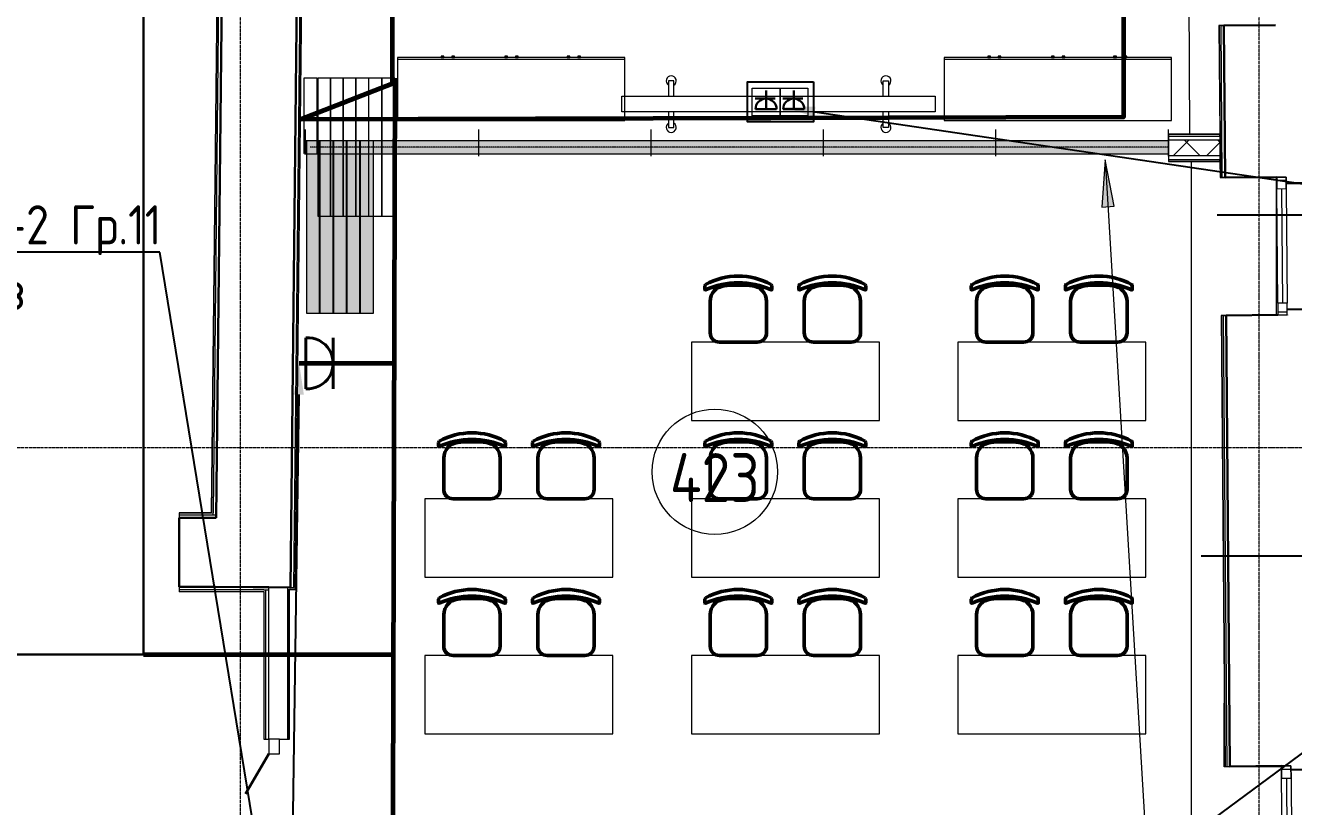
# Model space of a CAD drawing. Header units: millimetres. Extents: x -32 to 417638015, y -35 to 175284279.
# Drawn here: x 1343083 to 1351176, y 62507 to 67493 of the extents above; entities that cross this region are included whole.
import ezdxf
from ezdxf import colors
from ezdxf.entities.mleader import LeaderData, LeaderLine
from ezdxf.math import Vec2, Vec3

# ---------------------------------------------------------------- set-up
doc = ezdxf.new("R2010")
doc.units = ezdxf.units.MM
for name, pattern in [('ADSK_Линия сетки', [25, 20, -2.5, 0, -2.5]), ('ADSK_Осевая', [14, 10, -2, 0, -2]), ('ADSK_Штриховая_ш3 п1_5', [4.5, 3, -1.5])]:
    doc.linetypes.add(name, pattern=pattern)
for name, color, linetype, lineweight in [('_ Окна', 7, 'Continuous', 9), ('_ЭМ_В полу', 26, 'Кабель в трубе', 60), ('_ЭМ_гофра', 5, 'Continuous', 60), ('Аннотация', 7, 'Continuous', 18), ('Двери', 7, 'Continuous', 9), ('Окна', 7, 'Continuous', 9), ('Оси', 253, 'Continuous', 9), ('Перекрытие', 7, 'Continuous', 18), ('Стены внутренние', 7, 'Continuous', 18), ('Стены наружные', 7, 'Continuous', 18), ('Стены несущие', 7, 'Continuous', 30), ('Стены отделка', 7, 'Continuous', 30), ('Стены перегородки', 7, 'Continuous', 30), ('Стены штриховка', 7, 'Continuous', 9), ('ТХ', 5, 'Continuous', 0), ('ТХ_Задание ЭОМ_СС', 6, 'Continuous', 0), ('Узлы', 7, 'Continuous', 18), ('ШТРИХОВКА', 252, 'Continuous', 15), ('Электро', 250, 'Continuous', 25), ('ЭМ', 5, 'Continuous', 40), ('ЭМ_Лоток 1_2', 162, 'Continuous', 30), ('ЭОМ_Кабель для СУП', 150, 'Continuous', 9)]:
    doc.layers.add(name, color=color, linetype=linetype, lineweight=lineweight)
doc.layers.add('_ЭМ_Надписи', color=7, linetype='Continuous')
doc.layers.add('ВНУТРЯНКА', color=1, linetype='Continuous')
doc.layers.add('PDF _ЭОМ _розетки', color=7, linetype='Continuous', true_color=0xeb0000)
doc.layers.add('Линии', color=7, linetype='Continuous', lineweight=9, true_color=0x00a600)
doc.styles.add('GOST Common', font='GOST_Common.ttf', dxfattribs={"width": 0.9, "height": 350})
doc.styles.add('ЭОМ', font='isocpeur.ttf', dxfattribs={"width": 0.85, "height": 250})
doc.linetypes.add('Cable in the tray', pattern='A,5,[130,ltypeshp.shx,S=1,R=0,X=0,Y=0],1.5,[130,ltypeshp.shx,S=1.5,R=90,X=0,Y=-1],1,[130,ltypeshp.shx,S=1,R=0,X=0.5,Y=0],5', length=12.5)
doc.linetypes.add('Кабель в трубе', pattern='A,8,[133,ltypeshp.shx,S=1,R=0,X=10,Y=1.3],-3,[130,ltypeshp.shx,S=1.5,R=-45,X=-1.5,Y=0],8', length=19)

# ---------------------------------------------------------------- blocks, each defined once
blk = doc.blocks.new('_ЭМ_ТХ2_4 Этаж')
at = {"color": 8, "linetype": 'Continuous'}
for p, q in [((57716.9, 15511.8), (56266.9, 15511.8)), ((61204.6, 15511.8), (59754.6, 15511.8))]:
    blk.add_line(p, q, dxfattribs=at)
at = {"color": 8, "linetype": 'ByBlock', "lineweight": -2}
for p, q in [((58227.4, 14067.1), (58227.4, 14045.4)), ((58227.4, 14067.1), (58227.4, 14045.4)), ((58654.4, 14067.1), (58654.4, 14045.4)), ((58654.4, 14067.1), (58654.4, 14045.4)), ((58827.4, 14067.1), (58827.4, 14045.4)), ((58827.4, 14067.1), (58827.4, 14045.4)), ((59254.4, 14067.1), (59254.4, 14045.4)), ((59254.4, 14067.1), (59254.4, 14045.4)), ((59927.4, 14067.1), (59927.4, 14045.4)), ((59927.4, 14067.1), (59927.4, 14045.4)), ((60354.4, 14067.1), (60354.4, 14045.4)), ((60354.4, 14067.1), (60354.4, 14045.4)), ((60527.4, 14067.1), (60527.4, 14045.4)), ((60527.4, 14067.1), (60527.4, 14045.4)), ((60954.4, 14067.1), (60954.4, 14045.4)), ((60954.4, 14067.1), (60954.4, 14045.4)), ((58260.9, 13768.1), (58260.9, 13968.4)), ((58260.9, 13768.1), (58260.9, 13968.4)), ((58620.9, 13768.1), (58620.9, 13968.4)), ((58620.9, 13768.1), (58620.9, 13968.4)), ((58860.9, 13768.1), (58860.9, 13968.4)), ((58860.9, 13768.1), (58860.9, 13968.4)), ((59220.9, 13768.1), (59220.9, 13968.4)), ((59220.9, 13768.1), (59220.9, 13968.4)), ((59960.9, 13768.1), (59960.9, 13968.4)), ((59960.9, 13768.1), (59960.9, 13968.4)), ((60320.9, 13768.1), (60320.9, 13968.4)), ((60320.9, 13768.1), (60320.9, 13968.4)), ((60560.9, 13768.1), (60560.9, 13968.4)), ((60560.9, 13768.1), (60560.9, 13968.4)), ((60920.9, 13768.1), (60920.9, 13968.4)), ((60920.9, 13768.1), (60920.9, 13968.4)), ((58561, 13708.1), (58320.9, 13708.1)), ((58561, 13708.1), (58320.9, 13708.1)), ((59161, 13708.1), (58920.9, 13708.1)), ((59161, 13708.1), (58920.9, 13708.1)), ((60261, 13708.1), (60020.9, 13708.1)), ((60261, 13708.1), (60020.9, 13708.1)), ((60861, 13708.1), (60620.9, 13708.1)), ((60861, 13708.1), (60620.9, 13708.1)), ((56527.4, 13067.1), (56527.4, 13045.4)), ((56527.4, 13067.1), (56527.4, 13045.4)), ((56954.4, 13067.1), (56954.4, 13045.4)), ((56954.4, 13067.1), (56954.4, 13045.4)), ((57127.4, 13067.1), (57127.4, 13045.4)), ((57127.4, 13067.1), (57127.4, 13045.4)), ((57554.4, 13067.1), (57554.4, 13045.4)), ((57554.4, 13067.1), (57554.4, 13045.4)), ((58227.4, 13067.1), (58227.4, 13045.4)), ((58227.4, 13067.1), (58227.4, 13045.4)), ((58654.4, 13067.1), (58654.4, 13045.4)), ((58654.4, 13067.1), (58654.4, 13045.4)), ((58827.4, 13067.1), (58827.4, 13045.4)), ((58827.4, 13067.1), (58827.4, 13045.4)), ((59254.4, 13067.1), (59254.4, 13045.4)), ((59254.4, 13067.1), (59254.4, 13045.4)), ((59927.4, 13067.1), (59927.4, 13045.4)), ((59927.4, 13067.1), (59927.4, 13045.4)), ((60354.4, 13067.1), (60354.4, 13045.4)), ((60354.4, 13067.1), (60354.4, 13045.4)), ((60527.4, 13067.1), (60527.4, 13045.4)), ((60527.4, 13067.1), (60527.4, 13045.4)), ((60954.4, 13067.1), (60954.4, 13045.4)), ((60954.4, 13067.1), (60954.4, 13045.4)), ((56560.9, 12768.1), (56560.9, 12968.4)), ((56560.9, 12768.1), (56560.9, 12968.4)), ((56920.9, 12768.1), (56920.9, 12968.4)), ((56920.9, 12768.1), (56920.9, 12968.4)), ((57160.9, 12768.1), (57160.9, 12968.4)), ((57160.9, 12768.1), (57160.9, 12968.4)), ((57520.9, 12768.1), (57520.9, 12968.4)), ((57520.9, 12768.1), (57520.9, 12968.4)), ((58260.9, 12768.1), (58260.9, 12968.4)), ((58260.9, 12768.1), (58260.9, 12968.4)), ((58620.9, 12768.1), (58620.9, 12968.4)), ((58620.9, 12768.1), (58620.9, 12968.4)), ((58860.9, 12768.1), (58860.9, 12968.4)), ((58860.9, 12768.1), (58860.9, 12968.4)), ((59220.9, 12768.1), (59220.9, 12968.4)), ((59220.9, 12768.1), (59220.9, 12968.4)), ((59960.9, 12768.1), (59960.9, 12968.4)), ((59960.9, 12768.1), (59960.9, 12968.4)), ((60320.9, 12768.1), (60320.9, 12968.4)), ((60320.9, 12768.1), (60320.9, 12968.4)), ((60560.9, 12768.1), (60560.9, 12968.4)), ((60560.9, 12768.1), (60560.9, 12968.4)), ((60920.9, 12768.1), (60920.9, 12968.4)), ((60920.9, 12768.1), (60920.9, 12968.4)), ((56861, 12708.1), (56620.9, 12708.1)), ((56861, 12708.1), (56620.9, 12708.1)), ((57461, 12708.1), (57220.9, 12708.1)), ((57461, 12708.1), (57220.9, 12708.1)), ((58561, 12708.1), (58320.9, 12708.1)), ((58561, 12708.1), (58320.9, 12708.1)), ((59161, 12708.1), (58920.9, 12708.1)), ((59161, 12708.1), (58920.9, 12708.1)), ((60261, 12708.1), (60020.9, 12708.1)), ((60261, 12708.1), (60020.9, 12708.1)), ((60861, 12708.1), (60620.9, 12708.1)), ((60861, 12708.1), (60620.9, 12708.1)), ((56527.4, 12067.1), (56527.4, 12045.4)), ((56527.4, 12067.1), (56527.4, 12045.4)), ((56954.4, 12067.1), (56954.4, 12045.4)), ((56954.4, 12067.1), (56954.4, 12045.4)), ((57127.4, 12067.1), (57127.4, 12045.4)), ((57127.4, 12067.1), (57127.4, 12045.4)), ((57554.4, 12067.1), (57554.4, 12045.4)), ((57554.4, 12067.1), (57554.4, 12045.4)), ((58227.4, 12067.1), (58227.4, 12045.4)), ((58227.4, 12067.1), (58227.4, 12045.4)), ((58654.4, 12067.1), (58654.4, 12045.4)), ((58654.4, 12067.1), (58654.4, 12045.4)), ((58827.4, 12067.1), (58827.4, 12045.4)), ((58827.4, 12067.1), (58827.4, 12045.4)), ((59254.4, 12067.1), (59254.4, 12045.4)), ((59254.4, 12067.1), (59254.4, 12045.4)), ((59927.4, 12067.1), (59927.4, 12045.4)), ((59927.4, 12067.1), (59927.4, 12045.4)), ((60354.4, 12067.1), (60354.4, 12045.4)), ((60354.4, 12067.1), (60354.4, 12045.4)), ((60527.4, 12067.1), (60527.4, 12045.4)), ((60527.4, 12067.1), (60527.4, 12045.4)), ((60954.4, 12067.1), (60954.4, 12045.4)), ((60954.4, 12067.1), (60954.4, 12045.4)), ((56560.9, 11768.1), (56560.9, 11968.4)), ((56560.9, 11768.1), (56560.9, 11968.4)), ((56920.9, 11768.1), (56920.9, 11968.4)), ((56920.9, 11768.1), (56920.9, 11968.4)), ((57160.9, 11768.1), (57160.9, 11968.4)), ((57160.9, 11768.1), (57160.9, 11968.4)), ((57520.9, 11768.1), (57520.9, 11968.4)), ((57520.9, 11768.1), (57520.9, 11968.4)), ((58260.9, 11768.1), (58260.9, 11968.4)), ((58260.9, 11768.1), (58260.9, 11968.4)), ((58620.9, 11768.1), (58620.9, 11968.4)), ((58620.9, 11768.1), (58620.9, 11968.4)), ((58860.9, 11768.1), (58860.9, 11968.4)), ((58860.9, 11768.1), (58860.9, 11968.4)), ((59220.9, 11768.1), (59220.9, 11968.4)), ((59220.9, 11768.1), (59220.9, 11968.4)), ((59960.9, 11768.1), (59960.9, 11968.4)), ((59960.9, 11768.1), (59960.9, 11968.4)), ((60320.9, 11768.1), (60320.9, 11968.4)), ((60320.9, 11768.1), (60320.9, 11968.4)), ((60560.9, 11768.1), (60560.9, 11968.4)), ((60560.9, 11768.1), (60560.9, 11968.4)), ((60920.9, 11768.1), (60920.9, 11968.4)), ((60920.9, 11768.1), (60920.9, 11968.4)), ((56861, 11708.1), (56620.9, 11708.1)), ((56861, 11708.1), (56620.9, 11708.1)), ((57461, 11708.1), (57220.9, 11708.1)), ((57461, 11708.1), (57220.9, 11708.1)), ((58561, 11708.1), (58320.9, 11708.1)), ((58561, 11708.1), (58320.9, 11708.1)), ((59161, 11708.1), (58920.9, 11708.1)), ((59161, 11708.1), (58920.9, 11708.1)), ((60261, 11708.1), (60020.9, 11708.1)), ((60261, 11708.1), (60020.9, 11708.1)), ((60861, 11708.1), (60620.9, 11708.1)), ((60861, 11708.1), (60620.9, 11708.1))]:
    blk.add_line(p, q, dxfattribs=at)
at = {"color": 8, "linetype": 'Continuous'}
for points in [[(57716.9, 15123.9), (57716.9, 15523.9), (56266.9, 15523.9), (56266.9, 15123.9)], [(56544, 15523.9), (56561.4, 15523.9), (56561.4, 15534.1), (56544, 15534.1)], [(56611.7, 15523.9), (56629, 15523.9), (56629, 15534.1), (56611.7, 15534.1)], [(56951, 15523.9), (56968.4, 15523.9), (56968.4, 15534.1), (56951, 15534.1)], [(57018.7, 15523.9), (57036.1, 15523.9), (57036.1, 15534.1), (57018.7, 15534.1)], [(57347.9, 15523.9), (57365.3, 15523.9), (57365.3, 15534.1), (57347.9, 15534.1)], [(57415.6, 15523.9), (57433, 15523.9), (57433, 15534.1), (57415.6, 15534.1)], [(61204.6, 15123.9), (61204.6, 15523.9), (59754.6, 15523.9), (59754.6, 15123.9)], [(60031.7, 15523.9), (60049.1, 15523.9), (60049.1, 15534.1), (60031.7, 15534.1)], [(60099.4, 15523.9), (60116.7, 15523.9), (60116.7, 15534.1), (60099.4, 15534.1)], [(60438.7, 15523.9), (60456.1, 15523.9), (60456.1, 15534.1), (60438.7, 15534.1)], [(60506.4, 15523.9), (60523.8, 15523.9), (60523.8, 15534.1), (60506.4, 15534.1)], [(60835.6, 15523.9), (60853, 15523.9), (60853, 15534.1), (60835.6, 15534.1)], [(60903.3, 15523.9), (60920.7, 15523.9), (60920.7, 15534.1), (60903.3, 15534.1)]]:
    blk.add_lwpolyline(points, close=True, dxfattribs=at)
at = {"color": 8, "linetype": 'ByBlock', "lineweight": -2}
for centre, radius, start, end in [((58440.9, 13565.7), 520.8, 66.31951, 113.68049), ((58440.9, 13565.7), 520.8, 66.31951, 113.68049), ((58440.9, 13699), 430.5, 60.99166, 119.00834), ((58440.9, 13699), 430.5, 60.99166, 119.00834), ((59040.9, 13565.7), 520.8, 66.31951, 113.68049), ((59040.9, 13565.7), 520.8, 66.31951, 113.68049), ((59040.9, 13699), 430.5, 60.99166, 119.00834), ((59040.9, 13699), 430.5, 60.99166, 119.00834), ((60140.9, 13565.7), 520.8, 66.31951, 113.68049), ((60140.9, 13565.7), 520.8, 66.31951, 113.68049), ((60140.9, 13699), 430.5, 60.99166, 119.00834), ((60140.9, 13699), 430.5, 60.99166, 119.00834), ((60740.9, 13565.7), 520.8, 66.31951, 113.68049), ((60740.9, 13565.7), 520.8, 66.31951, 113.68049), ((60740.9, 13699), 430.5, 60.99166, 119.00834), ((60740.9, 13699), 430.5, 60.99166, 119.00834), ((58237.4, 14067.1), 10, 121.93175, 180), ((58237.4, 14067.1), 10, 121.93175, 180), ((58230.4, 14045.4), 3, 180, 296.10217), ((58230.4, 14045.4), 3, 180, 296.10217), ((58360.9, 13968.4), 100, 95.74156, 180), ((58360.9, 13968.4), 100, 95.74156, 180), ((58440.9, 13272.5), 800.4, 83.24698, 96.75302), ((58440.9, 13272.5), 800.4, 83.24698, 96.75302), ((58520.9, 13968.4), 100, 0, 84.25844), ((58520.9, 13968.4), 100, 0, 84.25844), ((58644.4, 14067.1), 10, 0, 58.06825), ((58644.4, 14067.1), 10, 0, 58.06825), ((58651.4, 14045.4), 3, 243.89783, 0), ((58651.4, 14045.4), 3, 243.89783, 0), ((58837.4, 14067.1), 10, 121.93175, 180), ((58837.4, 14067.1), 10, 121.93175, 180), ((58830.4, 14045.4), 3, 180, 296.10217), ((58830.4, 14045.4), 3, 180, 296.10217), ((58960.9, 13968.4), 100, 95.74156, 180), ((58960.9, 13968.4), 100, 95.74156, 180), ((59040.9, 13272.5), 800.4, 83.24698, 96.75302), ((59040.9, 13272.5), 800.4, 83.24698, 96.75302), ((59120.9, 13968.4), 100, 0, 84.25844), ((59120.9, 13968.4), 100, 0, 84.25844), ((59244.4, 14067.1), 10, 0, 58.06825), ((59244.4, 14067.1), 10, 0, 58.06825), ((59251.4, 14045.4), 3, 243.89783, 0), ((59251.4, 14045.4), 3, 243.89783, 0), ((59937.4, 14067.1), 10, 121.93175, 180), ((59937.4, 14067.1), 10, 121.93175, 180), ((59930.4, 14045.4), 3, 180, 296.10217), ((59930.4, 14045.4), 3, 180, 296.10217), ((60060.9, 13968.4), 100, 95.74156, 180), ((60060.9, 13968.4), 100, 95.74156, 180), ((60140.9, 13272.5), 800.4, 83.24698, 96.75302), ((60140.9, 13272.5), 800.4, 83.24698, 96.75302), ((60220.9, 13968.4), 100, 0, 84.25844), ((60220.9, 13968.4), 100, 0, 84.25844), ((60344.4, 14067.1), 10, 0, 58.06825), ((60344.4, 14067.1), 10, 0, 58.06825), ((60351.4, 14045.4), 3, 243.89783, 0), ((60351.4, 14045.4), 3, 243.89783, 0), ((60537.4, 14067.1), 10, 121.93175, 180), ((60537.4, 14067.1), 10, 121.93175, 180), ((60530.4, 14045.4), 3, 180, 296.10217), ((60530.4, 14045.4), 3, 180, 296.10217), ((60660.9, 13968.4), 100, 95.74156, 180), ((60660.9, 13968.4), 100, 95.74156, 180), ((60740.9, 13272.5), 800.4, 83.24698, 96.75302), ((60740.9, 13272.5), 800.4, 83.24698, 96.75302), ((60820.9, 13968.4), 100, 0, 84.25844), ((60820.9, 13968.4), 100, 0, 84.25844), ((60944.4, 14067.1), 10, 0, 58.06825), ((60944.4, 14067.1), 10, 0, 58.06825), ((60951.4, 14045.4), 3, 243.89783, 0), ((60951.4, 14045.4), 3, 243.89783, 0), ((58320.9, 13768.1), 60, 180, 270), ((58320.9, 13768.1), 60, 180, 270), ((58560.9, 13768.1), 60, 270, 0), ((58560.9, 13768.1), 60, 270, 0), ((58920.9, 13768.1), 60, 180, 270), ((58920.9, 13768.1), 60, 180, 270), ((59160.9, 13768.1), 60, 270, 0), ((59160.9, 13768.1), 60, 270, 0), ((60020.9, 13768.1), 60, 180, 270), ((60020.9, 13768.1), 60, 180, 270), ((60260.9, 13768.1), 60, 270, 0), ((60260.9, 13768.1), 60, 270, 0), ((60620.9, 13768.1), 60, 180, 270), ((60620.9, 13768.1), 60, 180, 270), ((60860.9, 13768.1), 60, 270, 0), ((60860.9, 13768.1), 60, 270, 0), ((56740.9, 12699), 430.5, 60.99166, 119.00834), ((56740.9, 12699), 430.5, 60.99166, 119.00834), ((57340.9, 12699), 430.5, 60.99166, 119.00834), ((57340.9, 12699), 430.5, 60.99166, 119.00834), ((58440.9, 12699), 430.5, 60.99166, 119.00834), ((58440.9, 12699), 430.5, 60.99166, 119.00834), ((59040.9, 12699), 430.5, 60.99166, 119.00834), ((59040.9, 12699), 430.5, 60.99166, 119.00834), ((60140.9, 12699), 430.5, 60.99166, 119.00834), ((60140.9, 12699), 430.5, 60.99166, 119.00834), ((60740.9, 12699), 430.5, 60.99166, 119.00834), ((60740.9, 12699), 430.5, 60.99166, 119.00834), ((56537.4, 13067.1), 10, 121.93175, 180), ((56537.4, 13067.1), 10, 121.93175, 180), ((56530.4, 13045.4), 3, 180, 296.10217), ((56530.4, 13045.4), 3, 180, 296.10217), ((56740.9, 12565.7), 520.8, 66.31951, 113.68049), ((56740.9, 12565.7), 520.8, 66.31951, 113.68049), ((56660.9, 12968.4), 100, 95.74156, 180), ((56660.9, 12968.4), 100, 95.74156, 180), ((56740.9, 12272.5), 800.4, 83.24698, 96.75302), ((56740.9, 12272.5), 800.4, 83.24698, 96.75302), ((56820.9, 12968.4), 100, 0, 84.25844), ((56820.9, 12968.4), 100, 0, 84.25844), ((56944.4, 13067.1), 10, 0, 58.06825), ((56944.4, 13067.1), 10, 0, 58.06825), ((56951.4, 13045.4), 3, 243.89783, 0), ((56951.4, 13045.4), 3, 243.89783, 0), ((57137.4, 13067.1), 10, 121.93175, 180), ((57137.4, 13067.1), 10, 121.93175, 180), ((57130.4, 13045.4), 3, 180, 296.10217), ((57130.4, 13045.4), 3, 180, 296.10217), ((57340.9, 12565.7), 520.8, 66.31951, 113.68049), ((57340.9, 12565.7), 520.8, 66.31951, 113.68049), ((57260.9, 12968.4), 100, 95.74156, 180), ((57260.9, 12968.4), 100, 95.74156, 180), ((57340.9, 12272.5), 800.4, 83.24698, 96.75302), ((57340.9, 12272.5), 800.4, 83.24698, 96.75302), ((57420.9, 12968.4), 100, 0, 84.25844), ((57420.9, 12968.4), 100, 0, 84.25844), ((57544.4, 13067.1), 10, 0, 58.06825), ((57544.4, 13067.1), 10, 0, 58.06825), ((57551.4, 13045.4), 3, 243.89783, 0), ((57551.4, 13045.4), 3, 243.89783, 0), ((58237.4, 13067.1), 10, 121.93175, 180), ((58237.4, 13067.1), 10, 121.93175, 180), ((58230.4, 13045.4), 3, 180, 296.10217), ((58230.4, 13045.4), 3, 180, 296.10217), ((58440.9, 12565.7), 520.8, 66.31951, 113.68049), ((58440.9, 12565.7), 520.8, 66.31951, 113.68049), ((58360.9, 12968.4), 100, 95.74156, 180), ((58360.9, 12968.4), 100, 95.74156, 180), ((58440.9, 12272.5), 800.4, 83.24698, 96.75302), ((58440.9, 12272.5), 800.4, 83.24698, 96.75302), ((58520.9, 12968.4), 100, 0, 84.25844), ((58520.9, 12968.4), 100, 0, 84.25844), ((58644.4, 13067.1), 10, 0, 58.06825), ((58644.4, 13067.1), 10, 0, 58.06825), ((58651.4, 13045.4), 3, 243.89783, 0), ((58651.4, 13045.4), 3, 243.89783, 0), ((58837.4, 13067.1), 10, 121.93175, 180), ((58837.4, 13067.1), 10, 121.93175, 180), ((58830.4, 13045.4), 3, 180, 296.10217), ((58830.4, 13045.4), 3, 180, 296.10217), ((59040.9, 12565.7), 520.8, 66.31951, 113.68049), ((59040.9, 12565.7), 520.8, 66.31951, 113.68049), ((58960.9, 12968.4), 100, 95.74156, 180), ((58960.9, 12968.4), 100, 95.74156, 180), ((59040.9, 12272.5), 800.4, 83.24698, 96.75302), ((59040.9, 12272.5), 800.4, 83.24698, 96.75302), ((59120.9, 12968.4), 100, 0, 84.25844), ((59120.9, 12968.4), 100, 0, 84.25844), ((59244.4, 13067.1), 10, 0, 58.06825), ((59244.4, 13067.1), 10, 0, 58.06825), ((59251.4, 13045.4), 3, 243.89783, 0), ((59251.4, 13045.4), 3, 243.89783, 0), ((59937.4, 13067.1), 10, 121.93175, 180), ((59937.4, 13067.1), 10, 121.93175, 180), ((59930.4, 13045.4), 3, 180, 296.10217), ((59930.4, 13045.4), 3, 180, 296.10217), ((60140.9, 12565.7), 520.8, 66.31951, 113.68049), ((60140.9, 12565.7), 520.8, 66.31951, 113.68049), ((60060.9, 12968.4), 100, 95.74156, 180), ((60060.9, 12968.4), 100, 95.74156, 180), ((60140.9, 12272.5), 800.4, 83.24698, 96.75302), ((60140.9, 12272.5), 800.4, 83.24698, 96.75302), ((60220.9, 12968.4), 100, 0, 84.25844), ((60220.9, 12968.4), 100, 0, 84.25844), ((60344.4, 13067.1), 10, 0, 58.06825), ((60344.4, 13067.1), 10, 0, 58.06825), ((60351.4, 13045.4), 3, 243.89783, 0), ((60351.4, 13045.4), 3, 243.89783, 0), ((60537.4, 13067.1), 10, 121.93175, 180), ((60537.4, 13067.1), 10, 121.93175, 180), ((60530.4, 13045.4), 3, 180, 296.10217), ((60530.4, 13045.4), 3, 180, 296.10217), ((60740.9, 12565.7), 520.8, 66.31951, 113.68049), ((60740.9, 12565.7), 520.8, 66.31951, 113.68049), ((60660.9, 12968.4), 100, 95.74156, 180), ((60660.9, 12968.4), 100, 95.74156, 180), ((60740.9, 12272.5), 800.4, 83.24698, 96.75302), ((60740.9, 12272.5), 800.4, 83.24698, 96.75302), ((60820.9, 12968.4), 100, 0, 84.25844), ((60820.9, 12968.4), 100, 0, 84.25844), ((60944.4, 13067.1), 10, 0, 58.06825), ((60944.4, 13067.1), 10, 0, 58.06825), ((60951.4, 13045.4), 3, 243.89783, 0), ((60951.4, 13045.4), 3, 243.89783, 0), ((56620.9, 12768.1), 60, 180, 270), ((56620.9, 12768.1), 60, 180, 270), ((56860.9, 12768.1), 60, 270, 0), ((56860.9, 12768.1), 60, 270, 0), ((57220.9, 12768.1), 60, 180, 270), ((57220.9, 12768.1), 60, 180, 270), ((57460.9, 12768.1), 60, 270, 0), ((57460.9, 12768.1), 60, 270, 0), ((58320.9, 12768.1), 60, 180, 270), ((58320.9, 12768.1), 60, 180, 270), ((58560.9, 12768.1), 60, 270, 0), ((58560.9, 12768.1), 60, 270, 0), ((58920.9, 12768.1), 60, 180, 270), ((58920.9, 12768.1), 60, 180, 270), ((59160.9, 12768.1), 60, 270, 0), ((59160.9, 12768.1), 60, 270, 0), ((60020.9, 12768.1), 60, 180, 270), ((60020.9, 12768.1), 60, 180, 270), ((60260.9, 12768.1), 60, 270, 0), ((60260.9, 12768.1), 60, 270, 0), ((60620.9, 12768.1), 60, 180, 270), ((60620.9, 12768.1), 60, 180, 270), ((60860.9, 12768.1), 60, 270, 0), ((60860.9, 12768.1), 60, 270, 0), ((56537.4, 12067.1), 10, 121.93175, 180), ((56537.4, 12067.1), 10, 121.93175, 180), ((56740.9, 11565.7), 520.8, 66.31951, 113.68049), ((56740.9, 11565.7), 520.8, 66.31951, 113.68049), ((56740.9, 11699), 430.5, 60.99166, 119.00834), ((56740.9, 11699), 430.5, 60.99166, 119.00834), ((56660.9, 11968.4), 100, 95.74156, 180), ((56660.9, 11968.4), 100, 95.74156, 180), ((56740.9, 11272.5), 800.4, 83.24698, 96.75302), ((56740.9, 11272.5), 800.4, 83.24698, 96.75302), ((56820.9, 11968.4), 100, 0, 84.25844), ((56820.9, 11968.4), 100, 0, 84.25844), ((56944.4, 12067.1), 10, 0, 58.06825), ((56944.4, 12067.1), 10, 0, 58.06825), ((57137.4, 12067.1), 10, 121.93175, 180), ((57137.4, 12067.1), 10, 121.93175, 180), ((57340.9, 11565.7), 520.8, 66.31951, 113.68049), ((57340.9, 11565.7), 520.8, 66.31951, 113.68049), ((57340.9, 11699), 430.5, 60.99166, 119.00834), ((57340.9, 11699), 430.5, 60.99166, 119.00834), ((57260.9, 11968.4), 100, 95.74156, 180), ((57260.9, 11968.4), 100, 95.74156, 180), ((57340.9, 11272.5), 800.4, 83.24698, 96.75302), ((57340.9, 11272.5), 800.4, 83.24698, 96.75302), ((57420.9, 11968.4), 100, 0, 84.25844), ((57420.9, 11968.4), 100, 0, 84.25844), ((57544.4, 12067.1), 10, 0, 58.06825), ((57544.4, 12067.1), 10, 0, 58.06825), ((58237.4, 12067.1), 10, 121.93175, 180), ((58237.4, 12067.1), 10, 121.93175, 180), ((58440.9, 11565.7), 520.8, 66.31951, 113.68049), ((58440.9, 11565.7), 520.8, 66.31951, 113.68049), ((58440.9, 11699), 430.5, 60.99166, 119.00834), ((58440.9, 11699), 430.5, 60.99166, 119.00834), ((58360.9, 11968.4), 100, 95.74156, 180), ((58360.9, 11968.4), 100, 95.74156, 180), ((58440.9, 11272.5), 800.4, 83.24698, 96.75302), ((58440.9, 11272.5), 800.4, 83.24698, 96.75302), ((58520.9, 11968.4), 100, 0, 84.25844), ((58520.9, 11968.4), 100, 0, 84.25844), ((58644.4, 12067.1), 10, 0, 58.06825), ((58644.4, 12067.1), 10, 0, 58.06825), ((58837.4, 12067.1), 10, 121.93175, 180), ((58837.4, 12067.1), 10, 121.93175, 180), ((59040.9, 11565.7), 520.8, 66.31951, 113.68049), ((59040.9, 11565.7), 520.8, 66.31951, 113.68049), ((59040.9, 11699), 430.5, 60.99166, 119.00834), ((59040.9, 11699), 430.5, 60.99166, 119.00834), ((58960.9, 11968.4), 100, 95.74156, 180), ((58960.9, 11968.4), 100, 95.74156, 180), ((59040.9, 11272.5), 800.4, 83.24698, 96.75302), ((59040.9, 11272.5), 800.4, 83.24698, 96.75302), ((59120.9, 11968.4), 100, 0, 84.25844), ((59120.9, 11968.4), 100, 0, 84.25844), ((59244.4, 12067.1), 10, 0, 58.06825), ((59244.4, 12067.1), 10, 0, 58.06825), ((59937.4, 12067.1), 10, 121.93175, 180), ((59937.4, 12067.1), 10, 121.93175, 180), ((60140.9, 11565.7), 520.8, 66.31951, 113.68049), ((60140.9, 11565.7), 520.8, 66.31951, 113.68049), ((60140.9, 11699), 430.5, 60.99166, 119.00834), ((60140.9, 11699), 430.5, 60.99166, 119.00834), ((60060.9, 11968.4), 100, 95.74156, 180), ((60060.9, 11968.4), 100, 95.74156, 180), ((60140.9, 11272.5), 800.4, 83.24698, 96.75302), ((60140.9, 11272.5), 800.4, 83.24698, 96.75302), ((60220.9, 11968.4), 100, 0, 84.25844), ((60220.9, 11968.4), 100, 0, 84.25844), ((60344.4, 12067.1), 10, 0, 58.06825), ((60344.4, 12067.1), 10, 0, 58.06825), ((60537.4, 12067.1), 10, 121.93175, 180), ((60537.4, 12067.1), 10, 121.93175, 180), ((60740.9, 11565.7), 520.8, 66.31951, 113.68049), ((60740.9, 11565.7), 520.8, 66.31951, 113.68049), ((60740.9, 11699), 430.5, 60.99166, 119.00834), ((60740.9, 11699), 430.5, 60.99166, 119.00834), ((60660.9, 11968.4), 100, 95.74156, 180), ((60660.9, 11968.4), 100, 95.74156, 180), ((60740.9, 11272.5), 800.4, 83.24698, 96.75302), ((60740.9, 11272.5), 800.4, 83.24698, 96.75302), ((60820.9, 11968.4), 100, 0, 84.25844), ((60820.9, 11968.4), 100, 0, 84.25844), ((60944.4, 12067.1), 10, 0, 58.06825), ((60944.4, 12067.1), 10, 0, 58.06825), ((56530.4, 12045.4), 3, 180, 296.10217), ((56530.4, 12045.4), 3, 180, 296.10217), ((56951.4, 12045.4), 3, 243.89783, 0), ((56951.4, 12045.4), 3, 243.89783, 0), ((57130.4, 12045.4), 3, 180, 296.10217), ((57130.4, 12045.4), 3, 180, 296.10217), ((57551.4, 12045.4), 3, 243.89783, 0), ((57551.4, 12045.4), 3, 243.89783, 0), ((58230.4, 12045.4), 3, 180, 296.10217), ((58230.4, 12045.4), 3, 180, 296.10217), ((58651.4, 12045.4), 3, 243.89783, 0), ((58651.4, 12045.4), 3, 243.89783, 0), ((58830.4, 12045.4), 3, 180, 296.10217), ((58830.4, 12045.4), 3, 180, 296.10217), ((59251.4, 12045.4), 3, 243.89783, 0), ((59251.4, 12045.4), 3, 243.89783, 0), ((59930.4, 12045.4), 3, 180, 296.10217), ((59930.4, 12045.4), 3, 180, 296.10217), ((60351.4, 12045.4), 3, 243.89783, 0), ((60351.4, 12045.4), 3, 243.89783, 0), ((60530.4, 12045.4), 3, 180, 296.10217), ((60530.4, 12045.4), 3, 180, 296.10217), ((60951.4, 12045.4), 3, 243.89783, 0), ((60951.4, 12045.4), 3, 243.89783, 0), ((56620.9, 11768.1), 60, 180, 270), ((56620.9, 11768.1), 60, 180, 270), ((56860.9, 11768.1), 60, 270, 0), ((56860.9, 11768.1), 60, 270, 0), ((57220.9, 11768.1), 60, 180, 270), ((57220.9, 11768.1), 60, 180, 270), ((57460.9, 11768.1), 60, 270, 0), ((57460.9, 11768.1), 60, 270, 0), ((58320.9, 11768.1), 60, 180, 270), ((58320.9, 11768.1), 60, 180, 270), ((58560.9, 11768.1), 60, 270, 0), ((58560.9, 11768.1), 60, 270, 0), ((58920.9, 11768.1), 60, 180, 270), ((58920.9, 11768.1), 60, 180, 270), ((59160.9, 11768.1), 60, 270, 0), ((59160.9, 11768.1), 60, 270, 0), ((60020.9, 11768.1), 60, 180, 270), ((60020.9, 11768.1), 60, 180, 270), ((60260.9, 11768.1), 60, 270, 0), ((60260.9, 11768.1), 60, 270, 0), ((60620.9, 11768.1), 60, 180, 270), ((60620.9, 11768.1), 60, 180, 270), ((60860.9, 11768.1), 60, 270, 0), ((60860.9, 11768.1), 60, 270, 0)]:
    blk.add_arc(centre, radius, start, end, dxfattribs=at)
at = {"layer": 'Линии', "color": 8, "linetype": 'ADSK_Штриховая_ш3 п1_5'}
for p, q in [((55669.1, 15392), (55669.1, 14910)), ((55753.1, 15392), (55669.1, 15392)), ((55753.1, 14910), (55753.1, 15392)), ((55757.1, 15392), (55757.1, 14512)), ((55841.1, 15392), (55757.1, 15392)), ((55837.1, 15392), (55837.1, 14512)), ((55921.1, 15392), (55837.1, 15392)), ((55841.1, 14512), (55841.1, 15392)), ((55917.1, 15392), (55917.1, 14512)), ((56001.1, 15392), (55917.1, 15392)), ((55921.1, 14512), (55921.1, 15392)), ((55999.1, 15392), (55999.1, 14512)), ((56083.1, 15392), (55999.1, 15392)), ((56001.1, 14512), (56001.1, 15392)), ((56081.1, 15392), (56081.1, 14512)), ((56165.1, 15392), (56081.1, 15392)), ((56083.1, 14512), (56083.1, 15392)), ((56165.1, 15392), (56165.1, 14512)), ((56249.1, 15392), (56165.1, 15392)), ((56165.1, 14512), (56165.1, 15392)), ((56249.1, 14512), (56249.1, 15392)), ((55757.1, 14512), (55841.1, 14512)), ((55837.1, 14512), (55921.1, 14512)), ((55917.1, 14512), (56001.1, 14512)), ((55999.1, 14512), (56083.1, 14512)), ((56081.1, 14512), (56165.1, 14512)), ((56165.1, 14512), (56249.1, 14512))]:
    blk.add_line(p, q, dxfattribs=at)
at = {"layer": 'Линии', "color": 8}
for p, q in [((61184.5, 14994), (55673.1, 14994)), ((55673.1, 14910), (61184.5, 14910))]:
    blk.add_line(p, q, dxfattribs=at)
at = {"layer": 'Линии', "color": 8, "linetype": 'ADSK_Осевая', "lineweight": 18}
blk.add_line((61184.5, 14952), (55708.3, 14952), dxfattribs=at)
at = {"layer": 'ТХ', "color": 8}
for p, q in [((59340.9, 13708.1), (58140.9, 13708.1)), ((58140.9, 13708.1), (58140.9, 13208.1)), ((59340.9, 13208.1), (59340.9, 13708.1)), ((61040.9, 13708.1), (59840.9, 13708.1)), ((59840.9, 13708.1), (59840.9, 13208.1)), ((61040.9, 13208.1), (61040.9, 13708.1)), ((58140.9, 13208.1), (59340.9, 13208.1)), ((59840.9, 13208.1), (61040.9, 13208.1)), ((57640.9, 12708.1), (56440.9, 12708.1)), ((56440.9, 12708.1), (56440.9, 12208.1)), ((57640.9, 12208.1), (57640.9, 12708.1)), ((59340.9, 12708.1), (58140.9, 12708.1)), ((58140.9, 12708.1), (58140.9, 12208.1)), ((59340.9, 12208.1), (59340.9, 12708.1)), ((61040.9, 12708.1), (59840.9, 12708.1)), ((59840.9, 12708.1), (59840.9, 12208.1)), ((61040.9, 12208.1), (61040.9, 12708.1)), ((56440.9, 12208.1), (57640.9, 12208.1)), ((58140.9, 12208.1), (59340.9, 12208.1)), ((59840.9, 12208.1), (61040.9, 12208.1)), ((57640.9, 11708.1), (56440.9, 11708.1)), ((56440.9, 11708.1), (56440.9, 11208.1)), ((57640.9, 11208.1), (57640.9, 11708.1)), ((59340.9, 11708.1), (58140.9, 11708.1)), ((58140.9, 11708.1), (58140.9, 11208.1)), ((59340.9, 11208.1), (59340.9, 11708.1)), ((61040.9, 11708.1), (59840.9, 11708.1)), ((59840.9, 11708.1), (59840.9, 11208.1)), ((61040.9, 11208.1), (61040.9, 11708.1)), ((56440.9, 11208.1), (57640.9, 11208.1)), ((58140.9, 11208.1), (59340.9, 11208.1)), ((59840.9, 11208.1), (61040.9, 11208.1))]:
    blk.add_line(p, q, dxfattribs=at)
at = {"layer": 'ТХ', "color": 8, "linetype": 'Continuous', "lineweight": 5, "ltscale": 100}
for points in [[(58028.7, 15277.6), (58028.7, 15376.2), (57995.8, 15376.2), (57995.8, 15277.6)], [(59365.7, 15277.6), (59365.7, 15376.2), (59398.5, 15376.2), (59398.5, 15277.6)], [(57995.8, 15177.6), (57995.8, 15078.9), (58028.7, 15078.9), (58028.7, 15177.6)], [(59398.5, 15177.6), (59398.5, 15078.9), (59365.7, 15078.9), (59365.7, 15177.6)]]:
    blk.add_lwpolyline(points, dxfattribs=at)
at = {"layer": 'ТХ', "color": 8}
blk.add_lwpolyline([(59697.2, 15177.6), (57697.2, 15177.6), (57697.2, 15277.6), (59697.2, 15277.6)], close=True, dxfattribs=at)
for centre, start, end in [((58012.2, 15376.2), 300.96376, 239.03624), ((59382.1, 15376.2), 300.96376, 239.03624), ((58012.2, 15078.9), 120.96376, 59.03624), ((59382.1, 15078.9), 120.96376, 59.03624)]:
    blk.add_arc(centre, 32, start, end, dxfattribs=at)
blk = doc.blocks.new('План 4 этажа')
at = {"layer": 'Аннотация', "lineweight": 20}
blk.add_hatch(color=8, dxfattribs=at).paths.add_polyline_path([(54873.03, 15111.119), (54851.542, 14809.295), (54930.392, 14814.017)])
at = {"layer": 'Стены внутренние', "lineweight": 9}
h = blk.add_hatch(dxfattribs=at)
h.set_pattern_fill('FP_3', color=8, style=0, pattern_type=2)
h.set_pattern_definition([(45, (591.94, 243.9), (-106.066, 106.066), []), (135, (591.94, 243.9), (-106.066, -106.066), [])])
h.paths.add_polyline_path([(55410.128, 15136.725), (55617.444, 15136.725), (55617.444, 15236.725), (55276.035, 15236.725), (55276.035, 15136.725), (55389.269, 15136.725)])
at = {"layer": 'Узлы'}
for points in [[(50034.035, 15148.902), (55276.035, 15148.902), (55276.035, 15232.902), (49776.035, 15232.902), (49776.035, 15148.902), (50032.035, 15148.902)], [(49860.035, 14132.902), (49860.035, 15148.902), (49776.035, 15148.902), (49776.035, 14132.902)], [(49946.035, 14132.902), (49946.035, 15148.902), (49862.035, 15148.902), (49862.035, 14132.902)], [(50032.035, 14132.902), (50032.035, 15148.902), (49948.035, 15148.902), (49948.035, 14132.902)], [(50118.035, 14132.902), (50118.035, 15148.902), (50034.035, 15148.902), (50034.035, 14132.902)], [(50204.035, 14132.902), (50204.035, 15148.902), (50120.035, 15148.902), (50120.035, 14132.902)]]:
    blk.add_hatch(color=8, dxfattribs=at).paths.add_polyline_path(points)
at = {"layer": '_ Окна', "color": 8, "lineweight": 18}
for p, q in [((55968.066, 15000.393), (56028.064, 15000.878)), ((55968.68, 14924.396), (55968.066, 15000.393)), ((56028.064, 15000.878), (56028.679, 14924.881)), ((56028.679, 14924.881), (55968.68, 14924.396)), ((56034.566, 14196.905), (55974.568, 14196.419)), ((55974.568, 14196.419), (55975.183, 14120.422)), ((56035.181, 14120.907), (56034.566, 14196.905)), ((55975.183, 14120.422), (56035.181, 14120.907)), ((55998.463, 11242.008), (56058.461, 11242.493)), ((55999.11, 11162.011), (55998.463, 11242.008)), ((56058.461, 11242.493), (56059.108, 11162.496)), ((56059.108, 11162.496), (55999.11, 11162.011))]:
    blk.add_line(p, q, dxfattribs=at)
at = {"layer": '_ Окна', "color": 8}
for p, q in [((55968.228, 14980.394), (56028.226, 14980.879)), ((55998.68, 14924.638), (56004.567, 14196.662)), ((55975.021, 14140.421), (56035.019, 14140.906)), ((55998.624, 11222.009), (56058.622, 11222.494)), ((56029.109, 11162.253), (56032.02, 10802.265))]:
    blk.add_line(p, q, dxfattribs=at)
at = {"layer": 'Аннотация', "color": 8, "lineweight": 20}
for p, q in [((54873.03, 15111.119), (54851.542, 14809.295)), ((54930.392, 14814.017), (54873.03, 15111.119)), ((54873.03, 15111.119), (55408.022, 6178.859)), ((54851.542, 14809.295), (54930.392, 14814.017))]:
    blk.add_line(p, q, dxfattribs=at)
at = {"layer": 'Двери', "color": 8}
for p, q in [((49605.554, 11413.902), (49535.554, 11413.902)), ((49535.554, 11413.902), (49535.554, 11318.902)), ((49605.554, 11318.902), (49605.554, 11413.902)), ((49535.554, 11318.902), (49605.554, 11318.902))]:
    blk.add_line(p, q, dxfattribs=at)
at = {"layer": 'Двери', "color": 8, "lineweight": 30}
blk.add_line((49535.554, 11318.902), (49388.054, 11063.424), dxfattribs=at)
at = {"layer": 'Линии', "color": 8}
for p, q in [((49771.035, 15148.902), (49771.035, 15303.902)), ((50876.035, 15133.902), (50876.035, 15303.902)), ((51976.035, 15133.902), (51976.035, 15303.902)), ((53076.035, 15133.902), (53076.035, 15303.902)), ((54176.035, 15133.902), (54176.035, 15303.902)), ((55276.035, 15133.902), (55276.035, 15303.902)), ((55616.166, 15148.902), (55616.166, 15303.902)), ((55276.035, 15232.902), (49776.035, 15232.902)), ((49776.035, 15232.902), (49776.035, 15148.902)), ((49776.035, 15232.902), (49776.035, 14132.902)), ((49860.035, 15232.902), (49776.035, 15232.902)), ((49860.035, 14132.902), (49860.035, 15232.902)), ((49862.035, 15232.902), (49862.035, 14132.902)), ((49946.035, 15232.902), (49862.035, 15232.902)), ((49946.035, 14132.902), (49946.035, 15232.902)), ((49948.035, 15232.902), (49948.035, 14132.902)), ((50032.035, 15232.902), (49948.035, 15232.902)), ((50032.035, 14132.902), (50032.035, 15232.902)), ((50034.035, 15232.902), (50034.035, 14132.902)), ((50118.035, 15232.902), (50034.035, 15232.902)), ((50118.035, 14132.902), (50118.035, 15232.902)), ((50120.035, 15232.902), (50120.035, 14132.902)), ((50204.035, 15232.902), (50120.035, 15232.902)), ((50204.035, 14132.902), (50204.035, 15232.902)), ((55276.035, 15148.902), (55276.035, 15232.902)), ((49776.035, 15148.902), (55276.035, 15148.902)), ((55617.444, 15148.902), (55617.444, 15114.193)), ((49776.035, 14132.902), (49860.035, 14132.902)), ((49862.035, 14132.902), (49946.035, 14132.902)), ((49948.035, 14132.902), (50032.035, 14132.902)), ((50034.035, 14132.902), (50118.035, 14132.902)), ((50120.035, 14132.902), (50204.035, 14132.902))]:
    blk.add_line(p, q, dxfattribs=at)
at = {"layer": 'Линии', "color": 8, "linetype": 'ADSK_Осевая', "lineweight": 18}
blk.add_line((55276.035, 15190.902), (49806.166, 15190.902), dxfattribs=at)
at = {"layer": 'Линии', "color": 8}
blk.add_circle((52382.265, 13119.55), 400, dxfattribs=at)
at = {"layer": 'Окна', "color": 8}
for p, q in [((56028.064, 15000.878), (55968.066, 15000.393)), ((55968.066, 15000.393), (55968.68, 14924.396)), ((56028.679, 14924.881), (56028.064, 15000.878)), ((55974.568, 14196.419), (55968.68, 14924.396)), ((56028.679, 14924.881), (56034.566, 14196.905)), ((55974.568, 14196.419), (55975.183, 14120.422)), ((56035.181, 14120.907), (56034.566, 14196.905)), ((55975.183, 14120.422), (56035.181, 14120.907)), ((56058.461, 11242.493), (55998.463, 11242.008)), ((55998.463, 11242.008), (55999.11, 11162.011)), ((56059.108, 11162.496), (56058.461, 11242.493)), ((56002.021, 10802.022), (55999.11, 11162.011)), ((56059.108, 11162.496), (56062.019, 10802.508))]:
    blk.add_line(p, q, dxfattribs=at)
at = {"layer": 'Оси', "color": 8, "linetype": 'ADSK_Линия сетки'}
for p, q in [((49356.505, -3353.101), (49356.505, 43685.833)), ((55856.505, -3353.101), (55856.505, 43685.833)), ((-10052.178, 13274.489), (56511.792, 13274.489))]:
    blk.add_line(p, q, dxfattribs=at)
at = {"layer": 'Перекрытие', "color": 8}
for p, q in [((55389.269, 19651.644), (55410.071, 15273.725)), ((55618.25, 15966.597), (55618.25, 15968.084)), ((55618.25, 15968.084), (55678.481, 15968.084)), ((55421.866, 15099.725), (55421.866, 9045.172)), ((55967.001, 14997.562), (55618.077, 14997.562)), ((55967.001, 14120.356), (55967.001, 14997.562)), ((55633.212, 14116.656), (55633.212, 14118.143)), ((55633.212, 14118.143), (55693.443, 14118.143)), ((55633.212, 11236.157), (55633.212, 11642.476)), ((55998.51, 11236.157), (55633.212, 11236.157))]:
    blk.add_line(p, q, dxfattribs=at)
at = {"layer": 'Стены наружные', "color": 8}
for p, q in [((48965.128, 12355.838), (49503.554, 12355.838)), ((55636.498, 11236.157), (55636.474, 11239.08))]:
    blk.add_line(p, q, dxfattribs=at)
at = {"layer": 'Стены несущие', "color": 8}
for p, q in [((49200.285, 12825.838), (49258.359, 18268.543)), ((49675.563, 12380.757), (49738.331, 18263.422)), ((55960.221, 15970.362), (55630.232, 15967.694)), ((55630.232, 15967.694), (55638.077, 14997.724)), ((55638.077, 14997.724), (55630.24, 15966.694)), ((55638.077, 14997.724), (55968.066, 15000.393)), ((56028.387, 14960.88), (56145.809, 14961.829)), ((55975.183, 14120.422), (55645.194, 14117.753)), ((55645.194, 14117.753), (55668.473, 11239.339)), ((55668.473, 11239.339), (55645.202, 14116.753)), ((56154.894, 14156.876), (56034.898, 14155.906)), ((56035.189, 14119.907), (56035.181, 14120.907)), ((48965.128, 12825.838), (48965.128, 12385.838)), ((49200.285, 12825.838), (48965.128, 12825.838)), ((48965.128, 12385.838), (49195.59, 12385.838)), ((49195.591, 12385.878), (49675.563, 12380.757)), ((55668.473, 11239.339), (55998.463, 11242.008)), ((56058.663, 11217.494), (56176.084, 11218.444))]:
    blk.add_line(p, q, dxfattribs=at)
at = {"layer": 'Стены отделка', "color": 8, "lineweight": 9}
for p, q in [((49226.36, 18268.885), (49168.625, 12857.838)), ((49707.455, 12370.416), (49770.33, 18263.081)), ((55630.232, 15967.694), (55598.233, 15967.435)), ((55598.233, 15967.435), (55603.843, 15273.725)), ((55610.232, 15967.532), (55610.241, 15966.532)), ((55630.24, 15966.694), (55630.232, 15967.694)), ((55276.035, 15273.725), (55276.035, 15099.725)), ((55603.843, 15273.725), (55276.035, 15273.725)), ((55276.035, 15261.725), (55617.444, 15261.725)), ((55603.94, 15261.725), (55605.154, 15111.725)), ((55617.444, 15111.725), (55617.444, 15261.725)), ((55617.444, 15111.725), (55276.035, 15111.725)), ((55276.035, 15099.725), (55605.251, 15099.725)), ((55605.251, 15099.725), (55606.078, 14997.465)), ((55606.078, 14997.465), (55638.077, 14997.724)), ((55645.194, 14117.753), (55613.195, 14117.494)), ((55613.195, 14117.494), (55636.474, 11239.08)), ((55625.194, 14117.591), (55625.202, 14116.591)), ((55645.202, 14116.753), (55645.194, 14117.753)), ((48965.128, 12857.838), (48965.128, 12825.838)), ((49168.625, 12857.838), (48965.128, 12857.838)), ((48965.128, 12845.838), (49200.285, 12845.838)), ((49180.497, 12845.838), (49180.5, 12846.049)), ((49180.5, 12846.049), (49200.498, 12845.836)), ((49200.285, 12825.838), (49200.285, 12845.838)), ((48965.128, 12385.838), (48965.128, 12353.838)), ((49535.554, 12385.838), (49195.59, 12385.838)), ((49535.554, 12382.211), (49535.554, 12385.838)), ((49503.554, 12353.838), (49503.554, 11413.902)), ((49505.554, 12365.838), (49535.554, 12365.838)), ((49667.554, 11413.902), (49667.554, 12368.842)), ((49667.554, 12368.842), (49707.434, 12368.416)), ((49675.563, 12380.757), (49695.562, 12380.544)), ((49503.554, 11413.902), (49535.554, 11413.902)), ((49655.554, 11413.902), (49667.554, 11413.902)), ((55636.474, 11239.08), (55668.473, 11239.339))]:
    blk.add_line(p, q, dxfattribs=at)
at = {"layer": 'Стены перегородки', "color": 8, "lineweight": 18}
for p, q in [((49655.554, 12382.211), (49535.554, 12382.211)), ((49535.554, 11413.902), (49535.554, 12382.211)), ((49655.554, 12382.211), (49655.554, 11413.902)), ((49605.554, 11413.902), (49655.554, 11413.902))]:
    blk.add_line(p, q, dxfattribs=at)
at = {"layer": 'Стены штриховка', "color": 8}
for p, q in [((49228.36, 18268.863), (49170.603, 12855.838)), ((49238.36, 18268.757), (49180.625, 12857.838)), ((49695.562, 12380.544), (49758.33, 18263.209)), ((49705.434, 12368.438), (49768.33, 18263.102)), ((55600.233, 15967.451), (55608.078, 14997.482)), ((55610.241, 15966.532), (55618.077, 14997.562)), ((55603.86, 15271.725), (55276.035, 15271.725)), ((55617.444, 15236.725), (55276.035, 15236.725)), ((55603.94, 15261.725), (55603.86, 15271.725)), ((55617.444, 15136.725), (55276.035, 15136.725)), ((55276.035, 15101.725), (55605.234, 15101.725)), ((55605.234, 15101.725), (55605.154, 15111.725)), ((55615.195, 14117.51), (55638.474, 11239.097)), ((55625.202, 14116.591), (55648.474, 11239.177)), ((49170.603, 12855.838), (48965.128, 12855.838)), ((49180.5, 12846.049), (49180.604, 12855.838)), ((49505.554, 12365.838), (48965.128, 12365.838)), ((49503.554, 12355.838), (49505.554, 12355.838)), ((49505.554, 12355.838), (49505.554, 11413.902)), ((49515.554, 12365.838), (49515.554, 11413.902)), ((49665.554, 11413.902), (49665.554, 12370.863)), ((49665.554, 12370.863), (49707.455, 12370.416)), ((49707.434, 12368.416), (49707.455, 12370.416))]:
    blk.add_line(p, q, dxfattribs=at)
at = {"layer": 'Аннотация', "color": 8, "lineweight": 9, "insert": (52382.265, 13082.602), "char_height": 312.5, "width": 520.21112, "attachment_point": 5, "line_spacing_factor": 1.022766, "style": 'GOST Common'}
blk.add_mtext('423', dxfattribs=at)
blk = doc.blocks.new('Люк на 2 места')
at = {"layer": 'PDF _ЭОМ _розетки', "color": 3, "linetype": 'Continuous', "lineweight": 25, "transparency": 33554687}
blk.add_lwpolyline([(0, 254.6), (0, 0), (-421.6, 0), (-421.6, 254.6)], close=True, dxfattribs=at)
at = {"layer": 'PDF _ЭОМ _розетки', "color": 7, "linetype": 'Continuous', "lineweight": 20, "transparency": 33554687}
for points in [[(-213.4, 215.1), (-213.4, 37.3), (-391.2, 37.3), (-391.2, 215.1)], [(-35.6, 215.1), (-35.6, 37.3), (-213.4, 37.3), (-213.4, 215.1)]]:
    blk.add_lwpolyline(points, close=True, dxfattribs=at)
at = {"layer": 'ВНУТРЯНКА', "color": 5, "lineweight": 30, "ltscale": 100, "transparency": 33554687}
for p, q in [((-244.3, 147.2), (-372.2, 147.2)), ((-67.6, 147.2), (-195.5, 147.2))]:
    blk.add_line(p, q, dxfattribs=at)
at = {"layer": 'Электро', "color": 5, "lineweight": 30, "transparency": 33554687}
for p, q in [((-303.2, 80), (-303.2, 200.1)), ((-126.5, 80), (-126.5, 200.1)), ((-370.4, 80), (-235.9, 80)), ((-193.7, 80), (-59.2, 80))]:
    blk.add_line(p, q, dxfattribs=at)
at = {"layer": 'Электро', "color": 5, "lineweight": 30, "transparency": 33554687, "extrusion": (0, 0, -1)}
for centre in [(-303.2, 79.9), (-126.5, 79.9)]:
    blk.add_ellipse(centre, major_axis=(-47.6, -47.6), ratio=1, start_param=0.787621, end_param=3.924768, dxfattribs=at)
blk = doc.blocks.new('1м розетка IP20')
at = {"layer": 'ЭМ', "color": 5}
for p, q in [((-10.5, 162.7), (-10.5, -162.7)), ((163.1, 162.7), (163.1, -162.7)), ((-10.5, 0), (315.5, 0))]:
    blk.add_line(p, q, dxfattribs=at)
blk.add_arc((0, 0), 163.1, 266.31959, 93.68041, dxfattribs=at)

msp = doc.modelspace()

# ---------------------------------------------------------------- linework, layer by layer
at = {"layer": '_ЭМ_В полу', "ltscale": 25}
msp.add_lwpolyline([(1350090.8, 68352.9), (1350090.8, 66908.2), (1344839.7, 66893.3)], dxfattribs=at)
at = {"layer": '_ЭМ_гофра', "linetype": 'ByBlock'}
for points in [[(1345423, 71600.6), (1345423, 67119.3), (1344839.7, 66893.3)], [(1345440.9, 67155.2), (1345423, 60981.8), (1349910.1, 60981.8), (1350207.3, 60569.6)], [(1345423, 67119.3), (1345423, 67119.3)], [(1344830.3, 65336.4), (1345423, 65336.4)], [(1343836.2, 63478.2), (1345423, 63478.2)]]:
    msp.add_lwpolyline(points, dxfattribs=at)
at = {"layer": 'ЭМ_Лоток 1_2', "linetype": 'Cable in the tray', "ltscale": 50}
for points in [[(1343836.2, 63478.2), (1343836.2, 88049.4)], [(1336763.6, 63478.2), (1336763.6, 63478.2), (1343836.2, 63478.2)]]:
    msp.add_lwpolyline(points, dxfattribs=at)

# ---------------------------------------------------------------- block references
at = {"layer": 'ТХ_Задание ЭОМ_СС', "lineweight": 50}
msp.add_blockref('_ЭМ_ТХ2_4 Этаж', (1289191.8, 51763.2), dxfattribs=at)
at = {"layer": 'ШТРИХОВКА'}
msp.add_blockref('План 4 этажа', (1295100.3, 51524.3), dxfattribs=at)
at = {"layer": 'ЭМ'}
msp.add_blockref('1м розетка IP20', (1344883.9, 65336.4), dxfattribs=at)
at = {"layer": 'ЭОМ_Кабель для СУП', "color": 217, "linetype": 'ByBlock', "lineweight": 40, "true_color": 0x93278f, "transparency": 33554687}
msp.add_blockref('Люк на 2 места', (1348112.4, 66878.2), dxfattribs=at)

# ---------------------------------------------------------------- leaders
at = {"layer": '_ЭМ_Надписи', "color": 7, "ltscale": 5}
ml = msp.add_multileader_mtext('Standard', dxfattribs=at)
ml.set_content('{\\fGOST Common|b0|i0|c204|p34;\\W0.9;\\C256;4ЩРС-2\\fISOCPEUR|b0|i0|c204|p34;\\W0.85; Гр.10\\P\\W1;\\C0;Итер. у-во}', color=1, style='ЭОМ')
ml.set_leader_properties()
ml.build(insert=Vec2(0, 0))
ml.multileader.update_dxf_attribs({"text_left_attachment_type": 6, "text_right_attachment_type": 6, "dogleg_length": 0, "arrow_head_size": 200})
ctx = ml.context
ctx.base_point, ctx.char_height, ctx.arrow_head_size, ctx.landing_gap_size, ctx.plane_origin = Vec3(1352589.8, 66281), 250, 200, 0, Vec3(1344062, 72828)
ctx.left_attachment, ctx.right_attachment = 6, 6
notes = []
notes.append((ctx, [(0, (1, 1, 0), (1352589.8, 66281), (1, 0), 0, [(0, [(1347922.3, 66971.3)], 0, [])])]))
ctx.mtext.insert, ctx.mtext.width, ctx.mtext.defined_height, ctx.mtext.flow_direction = Vec3(1352589.8, 66606), 2879.263, 1412.5, 5
ml = msp.add_multileader_mtext('Standard', dxfattribs=at)
ml.set_content('{\\fGOST Common|b0|i0|c204|p34;\\W0.9;\\C256;4ЩРС-2\\fISOCPEUR|b0|i0|c204|p34;\\W0.85; Гр.11 Резерв\\P\\fGOST Common|b0|i0|c0|p34;\\W0.9;h=\\fGOST Common|b0|i0|c204|p34;1\\fGOST Common|b0|i0|c0|p34;.\\fGOST Common|b0|i0|c204|p34;8м}', color=1, style='ЭОМ')
ml.set_leader_properties()
ml.build(insert=Vec2(0, 0))
ml.multileader.update_dxf_attribs({"text_left_attachment_type": 6, "text_right_attachment_type": 6, "dogleg_length": 0, "arrow_head_size": 200})
ctx = ml.context
ctx.base_point, ctx.char_height, ctx.arrow_head_size, ctx.landing_gap_size, ctx.plane_origin = Vec3(1342203.7, 66044.9), 250, 200, 0, Vec3(1332454, 86858.8)
ctx.left_attachment, ctx.right_attachment = 6, 6
notes.append((ctx, [(1, (1, 1, 0), (1343941.2, 66044.9), (-1, 0), 0, [(2, [(1344830.3, 65336.4), (1344767.9, 60980.2), (1344767.9, 60980.2)], 0, [])])]))
ctx.mtext.insert, ctx.mtext.width, ctx.mtext.defined_height, ctx.mtext.flow_direction = Vec3(1342203.7, 66344.9), 2273.288, 545.6, 5
ml = msp.add_multileader_mtext('Standard', dxfattribs=at)
ml.set_content('{\\fGOST Common|b0|i0|c204|p34;\\W0.9;\\C256;4ЩРС-2\\fISOCPEUR|b0|i0|c204|p34;\\W0.85; Гр.11 \\W1;\\C0;Раб.место учителя, ноутбук}', color=1, style='ЭОМ')
ml.set_leader_properties()
ml.build(insert=Vec2(0, 0))
ml.multileader.update_dxf_attribs({"text_left_attachment_type": 6, "text_right_attachment_type": 6, "dogleg_length": 0, "arrow_head_size": 200})
ctx = ml.context
ctx.base_point, ctx.char_height, ctx.arrow_head_size, ctx.landing_gap_size, ctx.plane_origin = Vec3(1352932.1, 64105.8), 250, 200, 0, Vec3(1322763.3, 70390.9)
ctx.left_attachment, ctx.right_attachment = 6, 6
notes.append((ctx, [(0, (1, 1, 0), (1352932.1, 64105.8), (1, 0), 0, [(0, [(1350140.1, 62042.2)], 0, [])])]))
ctx.mtext.insert, ctx.mtext.width, ctx.mtext.defined_height, ctx.mtext.flow_direction = Vec3(1352932.1, 64430.8), 2323.801, 887.5, 5
for ctx, leaders in notes:
    for number, flags, end, landing, length, lines in leaders:
        leader = LeaderData()
        leader.index, (leader.has_last_leader_line, leader.has_dogleg_vector, leader.attachment_direction) = number, flags
        leader.last_leader_point, leader.dogleg_vector, leader.dogleg_length = Vec3(end), Vec3(landing), length
        for number, points, colour, breaks in lines:
            line = LeaderLine()
            line.index, line.vertices, line.color, line.breaks = number, Vec3.list(points), colors.encode_raw_color(colour), breaks
            leader.lines.append(line)
        ctx.leaders.append(leader)

doc.saveas('drawing.dxf')
